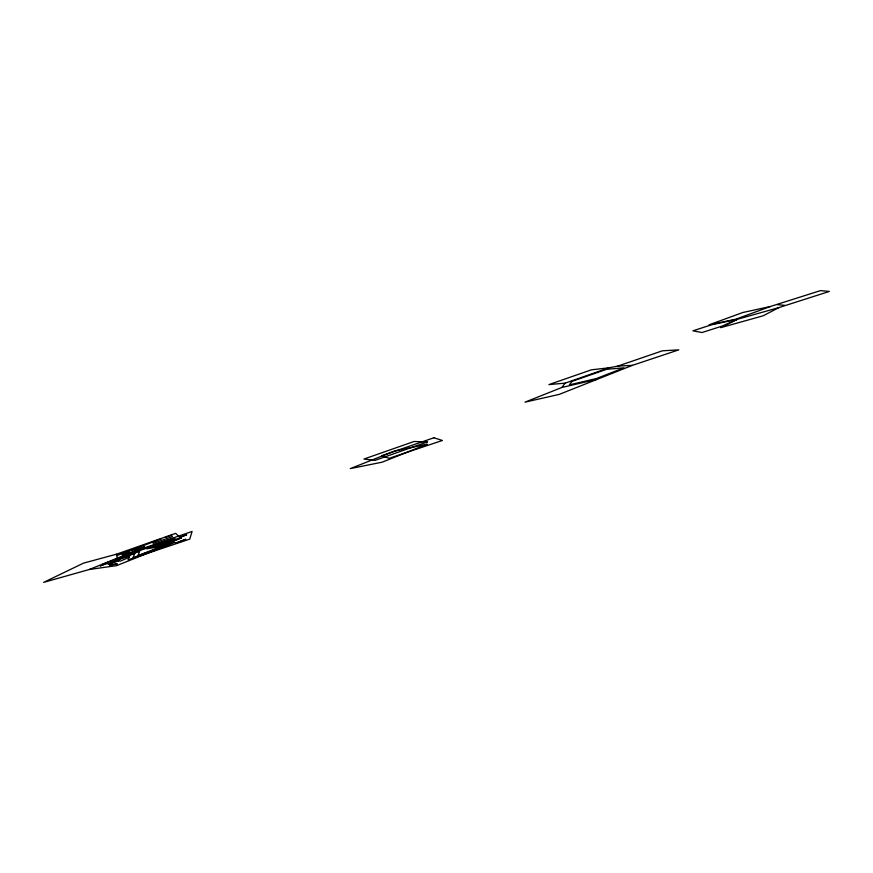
<?xml version="1.0" encoding="UTF-8"?>
<svg xmlns="http://www.w3.org/2000/svg" width="873" height="873" viewBox="0 0 873 873"><rect width="100%" height="100%" fill="white"/><g stroke="black" fill="none" stroke-linecap="round" stroke-linejoin="round"><path stroke-width="1.31" d="M128.866 557.421L120.114 561.241M632.434 365.34L559.211 394.4L525 402.158L561.83 387.481L565.147 383.149L609.038 367.795L617.757 366.125L632.434 365.34L678.823 349.844L662.411 350.804L617.757 366.125M116.753 555.61L161.363 538.805M778.934 307.58L763.089 315.808L720.672 327.681L737.445 319.267L778.934 307.58L829.35 291.44L820.456 290.622L770.324 306.521L742.803 312.512L709.029 324.832L735.961 319.158L770.324 306.521M89.319 569.491L131.103 552.554L192.093 531.428L189.757 539.11L128.036 559.877L129.771 555.73L117.92 559.931L116.382 554.224L175.68 533.348L180.22 537.866L161.538 544.479L174.971 542.351L116.622 565.628L89.319 569.491L43.65 582.378L83.492 563.14L116.382 554.224M121.925 557.127L102.698 564.209M162.531 545.199L171.468 541.762M157.107 540.3L152.36 541.969L153.277 543.333L172.461 536.568L171.283 535.313L165.619 537.299M136.253 551.463L139.822 550.448M561.83 387.481L596.215 379.504M140.16 548.779L144.438 548.135M609.038 367.795L591.37 369.836L548.921 384.6L565.147 383.149M777.046 304.601L784.925 305.386M139.582 551.321L138.021 555.523L162.116 546.389L146.708 548.801L170.399 540.409L139.909 550.416L127.022 555.763L139.582 551.321M134.693 553.515L133.045 557.694L168.544 544.37L154.106 546.64L175.298 539.143L174.273 538.052L138.491 550.448L110.063 562.245L134.693 553.515M185.633 539.296L175.833 543.115L185.633 539.296M186.604 534.811L180.002 537.255L186.604 534.811M181.508 537.855L172.428 541.402L181.508 537.855M571.902 381.425L569.403 384.851L596.401 378.566L623.944 367.806L606.419 369.344L571.902 381.425M737.445 319.267L722.528 325.967L702.023 332.526L692.933 330.823L711.299 324.865L737.445 319.267M111.602 564.602L109.562 565.42L117.288 563.827L111.602 564.602M426.962 444.259L382.221 462.166L350.28 468.615L394.563 451.046L426.962 444.259M107.193 563.15L100.166 565.944L108.274 562.998L107.193 563.15M116.676 560.979L108.121 564.384L119.372 560.608L116.676 560.979M158.591 548.637L152.589 551.027L159.464 548.517L158.591 548.637M129.542 552.293L122.275 554.857L129.542 552.293M144.58 546.935L134.038 550.077L144.58 546.935M137.574 550.361L131.092 552.653L137.574 550.361M427.334 441.934L375.106 460.344L363.943 459.045L414.086 441.487L427.334 441.934M137.585 547.928L126.967 551.671L137.585 547.928M433.914 437.766L381.905 455.684L389.085 458.336L442.382 440.472L433.914 437.766"/></g></svg>
